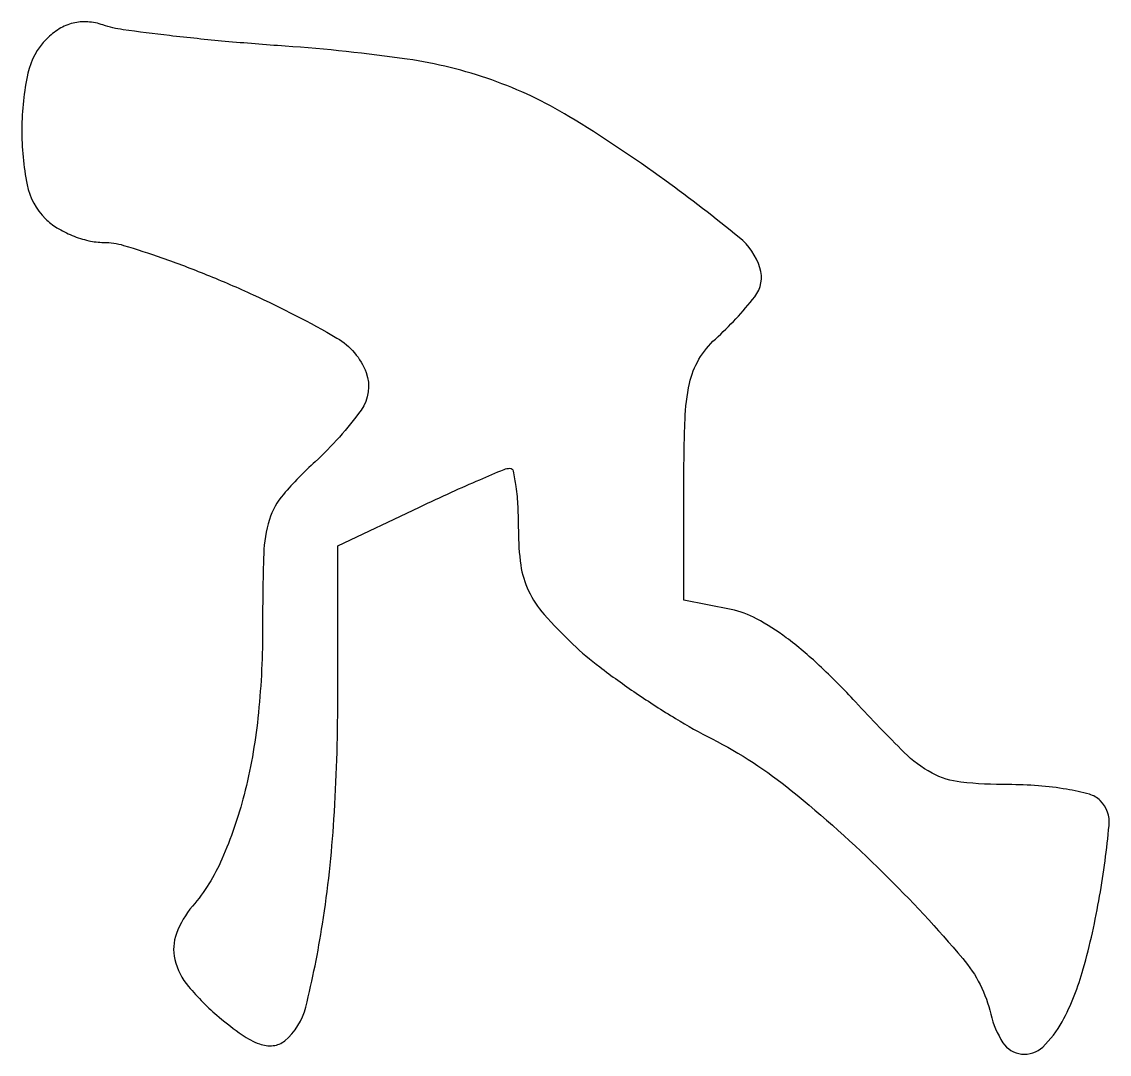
# Model space of a CAD drawing. Extents: x 0 to 72.3, y 0.1 to 68.7.
import ezdxf

# ---------------------------------------------------------------- set-up
doc = ezdxf.new("R2010")
doc.units = 0

msp = doc.modelspace()

# ---------------------------------------------------------------- linework, layer by layer
msp.add_lwpolyline([(1.649076, 67.506219, 0.144096), (0.409647, 65.233008, 0.051658), (0.001498, 61.528357, 0.051652), (0.360549, 57.827133, 0.147424), (1.571429, 55.571429, 0.061042), (2.341393, 54.96957, 0.03909), (3.35797, 54.461607, 0.03891), (4.449442, 54.115022, 0.057485), (5.446585, 54, -0.073083), (6.772094, 53.805215, -0.01121), (9.313391, 52.979291, -0.012323), (12.286986, 51.855616, -0.010414), (15.375156, 50.525247, -0.024531), (20.949908, 47.646683, -0.17397), (22.881627, 45.356081, -0.249971), (22.546266, 42.864428, -0.05143), (19.5, 39.436135, 0.028688), (17.388174, 37.266384, 0.103913), (16.457102, 35.591751, 0.06753), (16.079596, 33.331465, 0.007659), (16, 28.135366, -0.026738), (15.693952, 22.416354, -0.035839), (14.771874, 17.30779, -0.040848), (13.304655, 13.050279, -0.073143), (11.344876, 9.921259, 0.087218), (10.281308, 8.112602, 0.149384), (10.175479, 6.380168, 0.116856), (11.083273, 4.585144, 0.042629), (13.111887, 2.559307, 0.021394), (14.645819, 1.376847, 0.066767), (15.799372, 0.775404, 0.111697), (16.711337, 0.660996, 0.14987), (17.475732, 0.979859, 0.16058), (18.878557, 3.219238, 0.021651), (19.984572, 8.735014, 0.022716), (20.748402, 15.703601, 0.015939), (21, 23.59416), (21, 33.854758), (26.438075, 36.427379, -0.003721), (28.562587, 37.413153, -0.005483), (30.44378, 38.244293, -0.002697), (32.048793, 38.922249, -0.098888), (32.438075, 39, -0.356585), (32.659904, 38.818752, -0.01638), (32.834934, 37.786248, -0.021024), (32.959529, 36.452194, -0.012772), (33, 34.868077, 0.035263), (33.162773, 32.562985, 0.07673), (33.675637, 30.870052, 0.068419), (34.717362, 29.293631, 0.023528), (36.620361, 27.321714, 0.026699), (38.407576, 25.807948, 0.013085), (40.830948, 24.066168, 0.012942), (43.450288, 22.383022, 0.018329), (45.870361, 21.03375, -0.052417), (51.140284, 17.605915, -0.024338), (57.229022, 12.155923, -0.021548), (62.529907, 6.453748, -0.119889), (64.398333, 2.75, 0.087254), (65.205254, 0.855442, 0.225976), (66.439685, 0.099291, 0.217411), (67.843614, 0.569294, 0.081889), (69.137743, 2.25, 0.055613), (70.543129, 5.751871, 0.025072), (71.626831, 10.588952, 0.018318), (72.257325, 15.278884, 0.22425), (71.662913, 16.937087, 0.131171), (70.950081, 17.349542, 0.023209), (69.428793, 17.685398, 0.023726), (67.561369, 17.917079, 0.0194), (65.55, 17.991928, -0.027525), (62.411545, 18.1598, -0.097259), (60.493463, 18.758144, -0.071423), (58.645346, 20.130973, -0.010544), (55.403475, 23.486233, 0.01721), (52.998896, 25.909432, 0.028901), (50.801158, 27.749512, 0.034909), (48.835082, 29.008251, 0.075717), (47.153475, 29.619305), (44, 30.25), (44, 37.970012, -0.009084), (44.077611, 42.24165, -0.044527), (44.379094, 44.634565, -0.078352), (45.002867, 46.239418, -0.077188), (46.092624, 47.583824, 0.042406), (48.708206, 50.388804, 0.248251), (49.055514, 52.307793, 0.146418), (47.676827, 54.330003, 0.013069), (42.744418, 58.122648, 0.021262), (36.36477, 62.365122, 0.051305), (31.24801, 64.785318, 0.049223), (25.619305, 66.168263, 0.018266), (17.5, 67.03237, -0.00518), (13.51705, 67.351119, -0.006435), (9.820354, 67.733559, -0.00533), (6.730464, 68.126897, -0.047555), (5.399076, 68.441885, 0.06508), (4.382596, 68.645159, 0.078137), (3.4122, 68.558995, 0.076438), (2.498581, 68.175845, 0.058999)], format="xyb", close=True)

doc.saveas('drawing.dxf')
